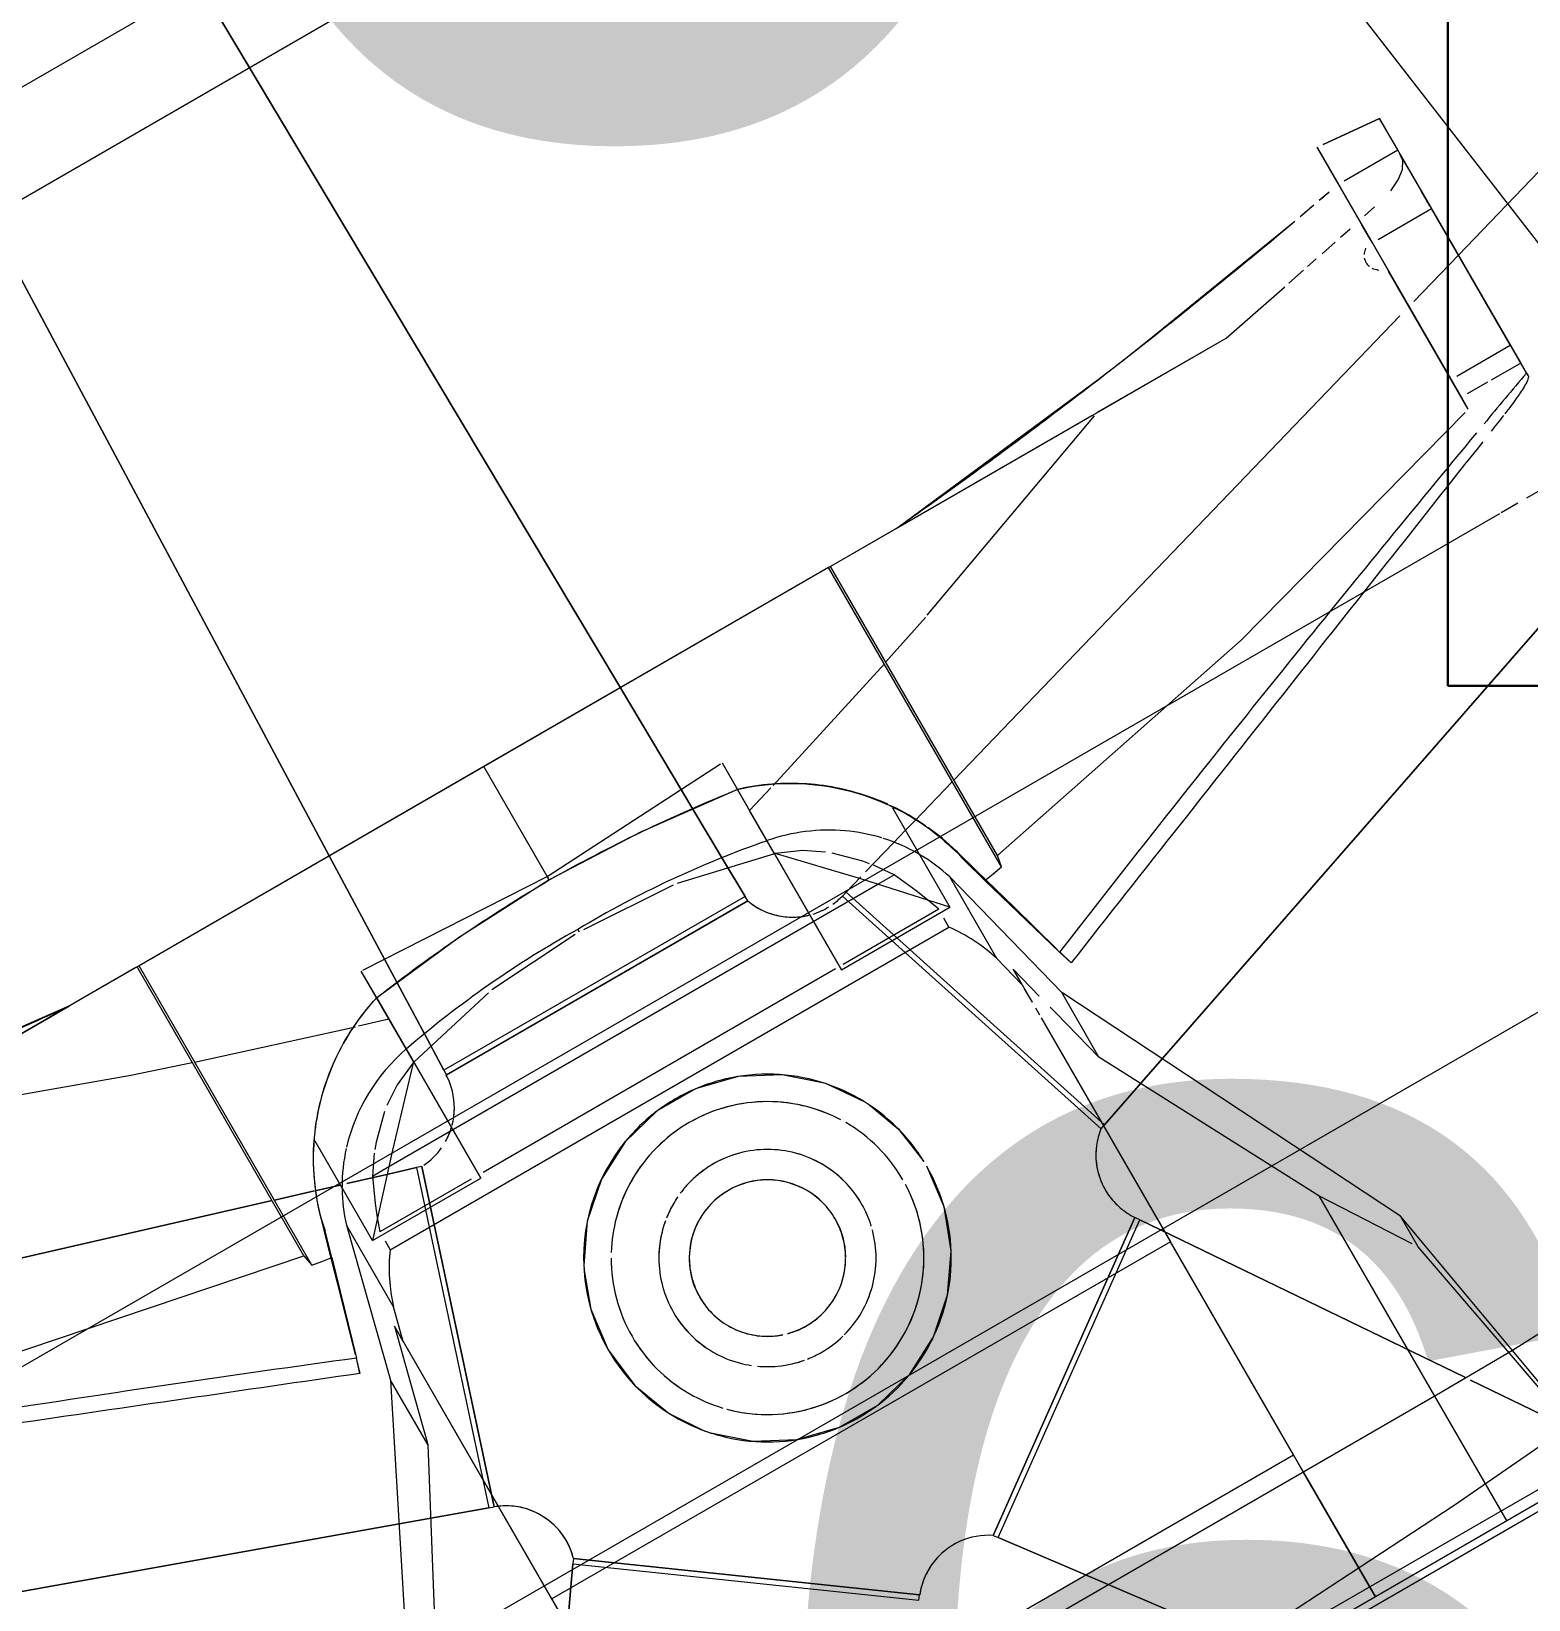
# Model space of a CAD drawing. Header units: inches. Extents: x 6664 to 8129, y 209 to 1287.
# Drawn here: x 7393.87 to 7404.64, y 532.66 to 543.94 of the extents above; entities that cross this region are included whole.
import ezdxf

# ---------------------------------------------------------------- set-up
doc = ezdxf.new("R2010")
doc.units = ezdxf.units.IN
doc.header["$MEASUREMENT"] = 0
doc.layers.add('A-ANNO-NOTE', color=131, linetype='Continuous', lineweight=30)
doc.layers.add('I-FURN', color=30, linetype='Continuous', lineweight=9)
doc.styles.add('Swis721 Lt BT', font='swissl.ttf', dxfattribs={"height": 9})

# ---------------------------------------------------------------- blocks, each defined once
blk = doc.blocks.new('Desk-Worksurface-Teknion-WWWTW3060-R2011 - 30_ x 60_-V87-11th FLOOR POWER _ SIGNAL')
at = {"layer": 'I-FURN'}
blk.add_arc((-33.53, 44.312), 30.551, 270.5953, 329.4055, dxfattribs=at)
blk = doc.blocks.new('Allsteel Seating Acuity Work-Conference Chair1 - Fully Adj_ Arms_ Mesh Back-V142-11th FLOOR POWER _ SIGNAL')
at = {"layer": 'I-FURN', "lineweight": 13}
for p, q in [((-8.092, 4.295), (8.092, 4.295)), ((-7.009, 4.35), (7.009, 4.35)), ((-4.488, 4.304), (-4.093, 2.015)), ((-4.473, 4.304), (-4.274, 3.239)), ((-3.659, 3.258), (-3.659, 4.296)), ((-2.568, 4.296), (-2.568, 3.258)), ((-2.568, 3.258), (-2.568, 4.296)), ((-1.727, 4.296), (-0.949, 3.258)), ((-0.949, 3.258), (-1.727, 4.296)), ((-8.421, 4.213), (8.421, 4.213)), ((-4.44, 4.028), (-3.94, 3.29)), ((-3.94, 3.29), (-4.44, 4.028)), ((-4.274, 3.239), (-4.093, 2.27)), ((-3.914, 3.25), (-2.456, 1.1)), ((-2.456, 1.1), (-3.914, 3.25)), ((-3.659, 1.595), (-3.659, 3.258)), ((-2.568, 3.258), (-2.568, 3.117)), ((-2.568, -0.511), (-2.568, 3.258)), ((-0.949, 3.258), (-0.432, 2.57)), ((-0.432, 2.57), (-0.949, 3.258)), ((3.752, 3.256), (2.311, 1.205)), ((2.311, 1.205), (3.752, 3.256)), ((2.568, 3.258), (2.568, -0.916)), ((-2.568, 3.117), (-2.568, 1.348)), ((2.568, 3.117), (-2.568, 3.117)), ((2.568, 1.348), (2.568, 3.117)), ((0.287, 2.675), (0.264, 2.645)), ((0.264, 2.645), (2.289, 1.174)), ((0.264, 2.645), (2.289, 1.174)), ((2.289, 1.174), (0.264, 2.645)), ((0.264, 2.645), (2.289, 1.174)), ((2.311, 1.205), (0.287, 2.675)), ((-0.432, 2.57), (-2.456, 1.1)), ((-2.434, 1.068), (-0.409, 2.539)), ((-2.434, 1.068), (-0.409, 2.539)), ((-0.409, 2.539), (-2.434, 1.068)), ((-2.434, 1.068), (-0.409, 2.539)), ((-0.409, 2.539), (-0.432, 2.57)), ((-4.093, 2.27), (-4.093, 2.015)), ((-4.067, 2.23), (-3.659, 1.595)), ((-4.093, 2.015), (-2.787, -0.595)), ((2.787, -0.595), (4.093, 2.015)), ((-2.568, -0.511), (-2.568, 1.348)), ((-2.568, 1.348), (2.568, 1.348)), ((2.568, 1.348), (2.568, -0.754)), ((7.386, 1.238), (-7.117, 1.238)), ((2.289, 1.174), (2.311, 1.205)), ((-2.456, 1.1), (-2.434, 1.068)), ((2.597, 0.567), (1.824, -1.814)), ((2.597, 0.567), (1.824, -1.814)), ((1.824, -1.814), (2.597, 0.567)), ((2.597, 0.567), (1.824, -1.814)), ((2.633, 0.554), (2.597, 0.567)), ((1.86, -1.825), (2.633, 0.554)), ((3.25, 0.331), (2.633, 0.554)), ((2.633, 0.554), (3.25, 0.331)), ((-3.174, 0.179), (-2.578, 0.383)), ((-2.578, 0.383), (-3.174, 0.179)), ((-2.542, 0.395), (-2.578, 0.383)), ((-2.578, 0.383), (-1.805, -1.996)), ((-1.768, -1.985), (-2.542, 0.395)), ((-1.768, -1.985), (-2.542, 0.395)), ((-2.542, 0.395), (-1.768, -1.985)), ((-1.768, -1.985), (-2.542, 0.395)), ((7.432, -1.18), (3.25, 0.331)), ((3.25, 0.331), (7.432, -1.18)), ((-7.391, -1.263), (-3.174, 0.179)), ((-3.174, 0.179), (-7.391, -1.263)), ((-2.787, -0.06), (-2.787, -0.595)), ((-2.787, -0.06), (-2.678, -0.487)), ((2.678, -0.487), (2.787, -0.06)), ((2.787, -0.06), (2.787, -0.595)), ((-2.678, -0.487), (-2.662, -0.547)), ((-2.568, -0.595), (-2.568, -0.537)), ((-2.568, -0.595), (-2.568, -0.537)), ((2.568, -0.916), (2.678, -0.487)), ((-2.787, -0.595), (-2.505, -1.718)), ((-2.635, -0.654), (-2.568, -0.916)), ((-2.568, -0.754), (-2.568, -0.643)), ((-2.568, -0.916), (-2.568, -0.643)), ((2.505, -1.718), (2.787, -0.595)), ((-2.953, -0.747), (-2.922, -0.855)), ((-2.953, -0.747), (-2.92, -0.855)), ((2.953, -0.747), (2.92, -0.855)), ((2.922, -0.855), (2.953, -0.747)), ((-2.92, -0.855), (-2.712, -1.569)), ((-2.505, -1.04), (-2.568, -0.79)), ((-2.568, -0.79), (-2.568, -0.916)), ((2.568, -0.79), (2.505, -1.04)), ((2.568, -0.79), (2.568, -0.916)), ((2.712, -1.569), (2.92, -0.855)), ((-2.505, -1.04), (-2.505, -1.718)), ((2.505, -1.04), (2.505, -1.718)), ((2.32, -1.409), (-2.32, -1.409)), ((-2.32, -1.409), (-2.32, -1.482)), ((2.32, -1.482), (2.32, -1.409)), ((-2.72, -1.57), (-2.694, -1.661)), ((-2.658, -1.76), (-2.712, -1.569)), ((-2.398, -2.354), (-2.398, -1.529)), ((-1.498, -1.529), (-2.398, -1.529)), ((-2.32, -1.556), (-2.284, -1.656)), ((-2.32, -1.556), (-1.527, -1.556)), ((-1.498, -2.496), (-1.498, -1.529)), ((-1.498, -1.529), (-1.498, -3.026)), ((-1.464, -1.556), (1.464, -1.556)), ((1.498, -3.026), (1.498, -1.529)), ((1.498, -1.529), (1.498, -2.496)), ((2.398, -1.529), (1.498, -1.529)), ((1.561, -1.556), (2.32, -1.556)), ((2.284, -1.656), (2.32, -1.556)), ((2.398, -1.529), (2.398, -2.354)), ((2.712, -1.569), (2.658, -1.76)), ((2.694, -1.661), (2.72, -1.57)), ((-2.863, -1.595), (-2.879, -1.68)), ((-2.879, -1.68), (-2.879, -4.08)), ((-2.863, -1.595), (-2.863, -4.08)), ((-2.694, -1.661), (-2.638, -1.857)), ((2.247, -1.751), (2.284, -1.656)), ((2.638, -1.857), (2.694, -1.661)), ((2.879, -1.68), (2.863, -1.595)), ((2.863, -1.595), (2.863, -4.08)), ((2.879, -1.68), (2.879, -4.08)), ((-2.638, -1.857), (-2.658, -1.76)), ((2.166, -1.931), (2.247, -1.751)), ((2.638, -1.857), (2.658, -1.76)), ((1.824, -1.814), (1.86, -1.825)), ((2.069, -1.889), (1.86, -1.825)), ((1.86, -1.825), (2.069, -1.889)), ((2.352, -1.976), (2.069, -1.889)), ((2.069, -1.889), (2.352, -1.976)), ((-7.464, -2.004), (-8.134, -2.004)), ((-7.251, -2.004), (-7.388, -2.004)), ((7.435, -2.004), (-7.238, -2.004)), ((-2.166, -1.931), (-2.072, -2.066)), ((-2.03, -1.931), (-2.166, -1.931)), ((2.03, -1.931), (-2.03, -1.931)), ((-1.952, -2.038), (-1.805, -1.996)), ((-1.805, -1.996), (-1.952, -2.038)), ((-1.805, -1.996), (-1.768, -1.985)), ((2.166, -1.931), (2.03, -1.931)), ((2.072, -2.066), (2.166, -1.931)), ((2.566, -2.042), (2.398, -1.991)), ((2.398, -1.991), (2.566, -2.042)), ((-2.398, -2.167), (-2.277, -2.132)), ((-2.277, -2.132), (-2.398, -2.167)), ((-2.277, -2.132), (-2, -2.052)), ((-2, -2.052), (-2.277, -2.132)), ((2.863, -2.134), (2.581, -2.047)), ((2.581, -2.047), (2.863, -2.134)), ((7.009, -3.411), (2.879, -2.139)), ((2.879, -2.139), (7.009, -3.411)), ((-2.863, -2.302), (-2.492, -2.194)), ((-2.492, -2.194), (-2.863, -2.302)), ((-2.492, -2.194), (-2.398, -2.167)), ((-2.398, -2.167), (-2.492, -2.194)), ((-7.326, -3.593), (-2.879, -2.306)), ((-2.879, -2.306), (-7.326, -3.593)), ((1.341, -2.295), (-1.161, -2.295)), ((-1.161, -2.295), (-1.161, -2.333)), ((1.341, -2.295), (-1.161, -2.295)), ((-1.161, -2.295), (1.343, -2.295)), ((1.341, -2.295), (-1.161, -2.295)), ((-1.161, -2.333), (1.34, -2.333)), ((-1.156, -2.648), (-1.161, -2.333)), ((-1.161, -2.333), (-1.156, -2.648)), ((1.331, -2.624), (1.34, -2.333)), ((1.34, -2.333), (1.331, -2.624)), ((1.34, -2.333), (1.341, -2.295)), ((1.683, -2.411), (1.822, -2.319)), ((1.504, -2.49), (1.683, -2.411)), ((-1.498, -2.492), (-0.784, -2.656)), ((-1.498, -2.496), (-1.498, -2.851)), ((0.784, -2.656), (1.498, -2.492)), ((1.498, -2.496), (1.498, -2.851)), ((-1.15, -3.064), (-1.156, -2.648)), ((-1.156, -2.648), (-1.15, -3.064)), ((-0.753, -2.661), (-0.034, -2.705)), ((0, -2.705), (0, -2.73)), ((0.034, -2.705), (0.753, -2.661)), ((1.317, -3.046), (1.331, -2.624)), ((1.331, -2.624), (1.317, -3.046)), ((-7.91, -2.758), (-7.91, -2.923)), ((-7.909, -2.782), (-7.909, -2.763)), ((-7.909, -2.865), (-7.909, -2.782)), ((-7.909, -2.782), (-7.909, -3.802)), ((-7.417, -2.766), (-7.417, -3.802)), ((-7.417, -2.766), (-7.417, -2.865)), ((-7.91, -2.923), (-7.91, -4.589)), ((-7.909, -3.014), (-7.909, -2.865)), ((-7.909, -2.865), (-7.663, -2.865)), ((-7.633, -2.865), (-7.464, -2.865)), ((-7.417, -2.865), (-7.417, -3.014)), ((-1.734, -2.922), (-2.865, -3.28)), ((-1.498, -2.851), (-1.712, -2.916)), ((-1.498, -3.248), (-1.498, -2.851)), ((1.498, -2.851), (1.498, -3.248)), ((1.712, -2.916), (1.498, -2.851)), ((2.865, -3.28), (1.734, -2.922)), ((-7.464, -3.014), (-7.909, -3.014)), ((-7.909, -3.014), (-7.909, -4.146)), ((-7.417, -3.014), (-7.417, -4.146)), ((-1.498, -3.026), (-0.752, -3.107)), ((-1.498, -3.248), (-1.498, -3.026)), ((0.752, -3.107), (1.498, -3.026)), ((1.498, -3.026), (1.498, -3.248)), ((-1.134, -4.08), (-1.15, -3.064)), ((-1.15, -3.064), (-1.134, -4.08)), ((-0.751, -3.107), (0, -3.139)), ((0, -3.139), (0.751, -3.107)), ((0, -3.139), (0, -3.169)), ((0, -3.139), (0, -4.08)), ((1.283, -4.08), (1.317, -3.046)), ((1.317, -3.046), (1.283, -4.08)), ((0, -3.169), (-1.485, -3.247)), ((1.485, -3.247), (0, -3.169)), ((-7.767, -8.532), (-8.475, -3.356)), ((-2.881, -3.286), (-3.287, -3.422)), ((-3.307, -3.429), (-5.064, -4.069)), ((-7.909, -3.761), (-7.464, -3.633)), ((-7.464, -3.633), (-7.909, -3.761)), ((-9.561, -4.239), (-7.909, -3.761)), ((-7.909, -3.761), (-9.561, -4.239)), ((-7.909, -3.802), (-7.909, -3.794)), ((-7.909, -3.794), (-7.909, -4.11)), ((-7.909, -3.868), (-7.909, -3.802)), ((-7.417, -4.11), (-7.417, -3.794)), ((-7.417, -3.794), (-7.417, -3.912)), ((-7.909, -4.11), (-7.909, -3.868)), ((-7.909, -3.868), (-7.909, -4.11)), ((-7.909, -4.146), (-7.464, -4.146)), ((-7.909, -4.894), (-7.909, -4.146)), ((-7.909, -4.296), (-7.909, -4.171)), ((-7.909, -4.171), (-7.909, -4.296)), ((-7.909, -4.171), (-7.909, -4.223)), ((-7.417, -4.146), (-7.417, -4.942)), ((-7.417, -4.296), (-7.417, -4.171)), ((-6.164, -4.08), (-6.714, -4.188)), ((-5.092, -4.08), (-6.164, -4.08)), ((-3.441, -4.08), (-6.164, -4.08)), ((-5.218, -4.279), (-3.441, -4.08)), ((-5.046, -4.08), (-2.879, -4.08)), ((-3.441, -4.08), (-2.879, -4.08)), ((-2.879, -4.08), (-2.863, -4.08)), ((-2.863, -4.08), (0, -4.08)), ((-2.863, -4.08), (2.863, -4.08)), ((-1.03, -10.822), (-1.134, -4.08)), ((-1.134, -4.08), (-1.03, -10.822)), ((0, -4.08), (2.863, -4.08)), ((1.015, -12.298), (1.283, -4.08)), ((1.283, -4.08), (1.015, -12.298)), ((2.863, -4.08), (2.879, -4.08)), ((2.879, -4.08), (3.441, -4.08)), ((2.89, -4.08), (5.046, -4.08)), ((3.441, -4.08), (5.218, -4.279)), ((6.164, -4.08), (3.441, -4.08)), ((-7.417, -4.178), (-7.417, -4.296)), ((-7.065, -4.26), (-7.187, -4.285)), ((-6.928, -4.232), (-7.01, -4.248)), ((-6.751, -4.196), (-6.891, -4.224)), ((-7.909, -4.288), (-7.909, -4.608)), ((-7.465, -4.343), (-7.56, -4.363)), ((-7.417, -4.288), (-7.417, -4.634)), ((-7.24, -4.296), (-7.33, -4.314)), ((-7.011, -4.559), (-5.66, -4.341)), ((-7.909, -4.608), (-7.909, -4.634)), ((-7.332, -4.618), (-7.239, -4.601)), ((-7.189, -4.591), (-7.062, -4.569)), ((-7.909, -4.634), (-7.909, -4.894)), ((-7.464, -4.634), (-7.909, -4.634)), ((-7.417, -4.942), (-7.417, -4.634)), ((-7.464, -4.937), (-7.909, -4.894)), ((-7.909, -4.894), (-7.464, -4.937)), ((7.009, -9.277), (-7.009, -9.277)), ((7.009, -9.973), (-7.009, -9.973))]:
    blk.add_line(p, q, dxfattribs=at)
at = {"layer": 'I-FURN'}
for p, q in [((-3.676, 3.258), (-4.309, 3.253)), ((3.676, 3.258), (-3.676, 3.258))]:
    blk.add_line(p, q, dxfattribs=at)
at = {"layer": 'I-FURN', "flags": 128}
for points in [[(-4.426, 3.926), (-3.387, 4.009), (-0.166, 4.194)], [(-4.309, 3.253), (-6.551, 3.165), (-7.14, 3.122)]]:
    blk.add_lwpolyline(points, dxfattribs=at)
at = {"layer": 'I-FURN', "lineweight": 13, "flags": 128}
for points in [[(-3.659, 1.595), (-3.226, 0.776), (-2.787, -0.06)], [(2.787, -0.06), (3.226, 0.776), (3.659, 1.595)], [(0.99, 0.877), (0.751, 1.088), (0.469, 1.236), (0.159, 1.313), (-0.159, 1.313), (-0.469, 1.236), (-0.751, 1.088), (-0.99, 0.877), (-1.171, 0.615), (-1.284, 0.316), (-1.322, 0)], [(1.322, 0), (1.284, 0.316), (1.171, 0.615), (1.014, 0.848)], [(-1.322, -0.038), (-1.284, -0.316), (-1.181, -0.596)], [(1.181, -0.596), (1.284, -0.316), (1.322, 0)], [(-1.171, -0.615), (-0.99, -0.877), (-0.751, -1.088), (-0.469, -1.236), (-0.159, -1.313), (0.159, -1.313), (0.469, -1.236), (0.751, -1.088)], [(0.751, -1.088), (0.99, -0.877), (1.171, -0.615)], [(-2.915, -0.88), (-2.796, -1.301), (-2.72, -1.57)], [(2.72, -1.57), (2.796, -1.301), (2.915, -0.88)], [(-2.712, -1.569), (-2.788, -1.581), (-2.863, -1.595)], [(-2.398, -1.529), (-1.949, -2.02), (-1.498, -2.496)], [(1.498, -2.496), (1.949, -2.02), (2.398, -1.529)], [(2.863, -1.595), (2.788, -1.581), (2.712, -1.569)], [(-2.879, -1.68), (-5.171, -2.144), (-7.386, -2.756)], [(-2.284, -1.656), (-2.247, -1.751), (-2.166, -1.931)], [(7.417, -2.766), (5.171, -2.144), (2.879, -1.68)], [(-2.054, -2.088), (-2.02, -2.128), (-1.858, -2.289)], [(1.858, -2.289), (2.02, -2.128), (2.054, -2.088)], [(-1.822, -2.319), (-1.683, -2.411), (-1.504, -2.49)], [(5.064, -4.069), (3.307, -3.429), (2.881, -3.286)], [(-5.66, -4.341), (-5.436, -4.309), (-5.218, -4.279)], [(-7.718, -4.404), (-7.805, -4.445), (-7.868, -4.495), (-7.903, -4.55), (-7.909, -4.608)]]:
    blk.add_lwpolyline(points, dxfattribs=at)
at = {"layer": 'I-FURN', "lineweight": 13}
for centre, radius, start, end in [((0, -10.353), 19.721, 61.763, 118.237), ((-0.13, 2.954), 0.5, 278.9385, 321.8921), ((-0.13, 2.954), 0.5, 307.5742, 321.8921), ((-0.13, 2.954), 0.5, 235.985, 264.6207), ((-0.13, 2.954), 0.5, 235.985, 264.6207), ((-0.13, 2.954), 0.5, 278.9385, 293.2564), ((-0.13, 2.954), 0.5, 293.2564, 307.5742), ((-0.13, 2.954), 0.5, 264.6207, 278.9385), ((-0.13, 2.954), 0.5, 264.6207, 278.9385), ((0, 0), 1.322, 90, 120), ((0, 0), 1.322, 75, 90), ((0, 0), 1.322, 45, 75), ((0, 0), 1.322, 120, 135), ((2.769, 1.036), 0.5, 163.985, 249.8921), ((2.769, 1.036), 0.5, 163.985, 192.6207), ((-2.849, 0.789), 0.5, 19.5742, 33.8921), ((-2.849, 0.789), 0.5, 19.5742, 33.8921), ((0, 0), 1.125, 45, 178.0636), ((0, 0), 1.125, 105, 135), ((0, 0), 1.125, 90, 105), ((0, 0), 1.125, 75, 90), ((0, 0), 1.125, 60, 75), ((-2.849, 0.789), 0.5, 350.9385, 19.5742), ((-2.849, 0.789), 0.5, 5.2564, 19.5742), ((0, 0), 1.322, 135, 150), ((0, 0), 1.125, 45, 60), ((0, 0), 1.322, 30, 45), ((2.769, 1.036), 0.5, 192.6207, 221.2564), ((-2.849, 0.789), 0.5, 322.3029, 5.2564), ((0, 0), 1.125, 135, 150), ((-2.849, 0.789), 0.5, 322.3029, 350.9385), ((0, 0), 0.781, 105, 135), ((0, 0), 0.781, 105, 120), ((0, 0), 0.781, 90, 103.9395), ((0, 0), 0.781, 90, 103.9395), ((0, 0), 0.781, 81.6, 90), ((0, 0), 0.781, 81.6, 90), ((0, 0), 0.781, 54.6582, 79.9198), ((0, 0), 0.781, 75, 79.9198), ((0, 0), 0.781, 60, 75), ((0, 0), 1.125, 30, 43.4326), ((0, 0), 1.125, 30, 43.4326), ((2.769, 1.036), 0.5, 221.2564, 235.5742), ((0, 0), 1.322, 150, 180), ((0, 0), 0.781, 120, 150), ((0, 0), 0.781, 54.6582, 60), ((0, 0), 0.781, 45, 51.6), ((0, 0), 0.781, 45, 51.6), ((0, 0), 1.322, 0, 30), ((2.769, 1.036), 0.5, 235.5742, 249.8921), ((-2.849, 0.789), 0.5, 307.985, 322.3029), ((-2.849, 0.789), 0.5, 307.985, 322.3029), ((0, 0), 1.125, 150, 165), ((0, 0), 0.781, 135, 165), ((0, 0), 0.562, 75, 150), ((0, 0), 0.562, 105, 150), ((0, 0), 0.562, 90, 105), ((0, 0), 0.563, 75, 90), ((0, 0), 0.563, 60, 71.4118), ((0, 0), 0.562, 30, 71.4118), ((0, 0), 0.563, 45, 60), ((0, 0), 0.781, 30, 45), ((0, 0), 0.781, 30, 45), ((0, 0), 1.125, 15, 30), ((0, 0), 1.125, 0, 30), ((0, 0), 0.781, 150, 165), ((0, 0), 0.563, 30, 45), ((0, 0), 0.781, 360, 30), ((0, 0), 0.781, 15, 30), ((0, 0), 1.125, 165, 178.0636), ((0, 0), 0.563, 150.476, 180), ((0, 0), 0.562, 150.476, 165), ((0, 0), 0.563, 15, 30), ((0, 0), 0.563, 360, 30), ((0, 0), 1.125, 360, 15), ((0, 0), 0.781, 167.0323, 180), ((0, 0), 0.781, 167.0323, 180), ((0, 0), 0.562, 165, 180), ((0, 0), 0.563, 0, 15), ((0, 0), 0.781, 0, 15), ((0, 0), 1.125, 180, 210), ((0, 0), 1.125, 180, 195), ((0, 0), 0.781, 180, 195), ((0, 0), 0.781, 180, 225), ((0, 0), 0.563, 180, 195), ((0, 0), 0.563, 180, 195), ((0, 0), 0.563, 315, 360), ((0, 0), 0.562, 345, 360), ((0, 0), 0.781, 345, 360), ((0, 0), 0.781, 345, 360), ((0, 0), 1.125, 330, 360), ((0, 0), 1.125, 345, 360), ((0, 0), 1.322, 181.6343, 195), ((0, 0), 1.322, 330, 360), ((0, 0), 0.781, 195, 210), ((0, 0), 0.563, 195, 210), ((0, 0), 0.562, 195, 255), ((0, 0), 0.562, 330, 345), ((0, 0), 0.781, 330, 345), ((0, 0), 0.781, 330, 345), ((0, 0), 1.125, 195, 210), ((0, 0), 0.563, 210, 240), ((0, 0), 0.562, 300, 330), ((0, 0), 1.125, 330, 345), ((0, 0), 1.322, 195, 225), ((0, 0), 0.781, 210, 225), ((0, 0), 0.563, 300, 315), ((0, 0), 0.781, 309.891, 330), ((0, 0), 0.781, 315, 330), ((0, 0), 0.781, 225, 255), ((0, 0), 0.781, 225, 255), ((0, 0), 0.563, 240, 255), ((0, 0), 0.562, 255, 300), ((0, 0), 0.562, 255, 285), ((0, 0), 0.562, 285, 300), ((0, 0), 0.781, 309.891, 315), ((0, 0), 1.125, 212.0739, 315), ((0, 0), 1.125, 212.0739, 225), ((0, 0), 0.781, 295.7725, 300), ((0, 0), 0.781, 295.7725, 300), ((0, 0), 1.322, 285.0381, 330), ((0, 0), 0.781, 300, 308.4), ((0, 0), 0.781, 300, 308.4), ((0, 0), 1.125, 315, 327.9261), ((0, 0), 1.125, 315, 327.9261), ((0, 0), 0.781, 255, 270), ((0, 0), 0.781, 255, 283.253), ((0, 0), 0.781, 270, 285), ((0, 0), 0.781, 283.253, 285), ((0, 0), 0.781, 285, 293.4), ((0, 0), 0.781, 285, 293.4), ((0, 0), 1.125, 225, 255), ((0, 0), 1.125, 300, 315), ((0, 0), 1.322, 225, 255), ((0, 0), 1.125, 285, 300), ((0, 0), 1.125, 255, 285), ((0, 0), 1.322, 255, 270), ((0, 0), 1.322, 270, 285), ((1.842, -2.313), 0.5, 120.7012, 133.6456), ((1.842, -2.313), 0.5, 120.7012, 133.6456), ((1.842, -2.313), 0.5, 94.1003, 114.6745), ((1.842, -2.313), 0.5, 94.1003, 114.6745), ((-1.632, -2.468), 0.502, 95.4699, 105.6955), ((-1.632, -2.468), 0.502, 95.4699, 105.6955), ((-1.632, -2.468), 0.502, 77.1909, 91.4432), ((-1.632, -2.468), 0.502, 77.1909, 91.4432), ((-1.632, -2.468), 0.502, 20.1816, 74.3656), ((-1.632, -2.468), 0.502, 62.9385, 74.3656), ((-1.632, -2.468), 0.502, 48.6862, 62.9385), ((1.842, -2.313), 0.5, 135, 163.5975), ((1.842, -2.313), 0.5, 135, 149.2988), ((-1.632, -2.468), 0.502, 34.4339, 48.6862), ((1.842, -2.313), 0.5, 149.2988, 177.8963), ((-1.632, -2.468), 0.502, 20.1816, 34.4339), ((1.842, -2.313), 0.5, 163.5975, 177.8963), ((-0.997, -1.397), 1.705, 215.721, 232.0168), ((0.997, -1.397), 1.705, 307.9773, 324.272), ((-0.997, -1.397), 1.705, 232.0168, 235.99), ((-0.997, -1.397), 1.705, 235.99, 252.9198), ((0.997, -1.397), 1.705, 287.0802, 304.0092), ((0.997, -1.397), 1.705, 304.0092, 307.9773)]:
    blk.add_arc(centre, radius, start, end, dxfattribs=at)
for centre, major_axis, start_param, end_param in [((-1.243, -0.682), (1.316, 0), 3.428696, 3.753791), ((1.243, -0.682), (1.316, 0), 5.670987, 5.996082), ((-1.243, -1.36), (1.316, 0), 3.428696, 3.639303), ((1.243, -1.36), (1.316, 0), 5.785475, 5.996082), ((-1.243, -1.36), (1.316, 0), 3.646478, 3.864261), ((1.243, -1.36), (1.316, 0), 5.560517, 5.7783), ((-1.243, -1.36), (1.316, 0), 3.872672, 4.082043), ((1.243, -1.36), (1.316, 0), 4.90717, 5.552106), ((-1.243, -1.36), (1.316, 0), 4.082043, 4.299826), ((-1.243, -1.36), (1.316, 0), 4.299826, 4.517608), ((-0.115, 4.138), (7.145, 0), 4.517608, 4.728485), ((0.115, 4.138), (7.145, 0), 4.696292, 4.90717)]:
    blk.add_ellipse(centre, major_axis=major_axis, ratio=0.961262, start_param=start_param, end_param=end_param, dxfattribs=at)
for points, knots in [([(-7.389, -2.511), (-6.7, -2.238), (-5.234, -1.656), (-3.743, -1.062), (-2.953, -0.747)], [0.0489408, 0.0489408, 0.0489408, 0.0489408, 0.5, 1, 1, 1, 1]), ([(2.953, -0.747), (3.743, -1.062), (5.252, -1.663), (6.734, -2.251), (7.439, -2.531)], [0, 0, 0, 0, 0.5, 0.9620892, 0.9620892, 0.9620892, 0.9620892]), ([(-7.383, -2.589), (-6.718, -2.343), (-5.22, -1.776), (-3.74, -1.189), (-2.92, -0.855)], [-0.8959506, -0.8959506, -0.8959506, -0.8959506, -0.5, 0, 0, 0, 0]), ([(2.92, -0.855), (3.74, -1.189), (5.237, -1.783), (6.752, -2.356), (7.435, -2.608)], [-1, -1, -1, -1, -0.5, -0.0937987, -0.0937987, -0.0937987, -0.0937987]), ([(-1.498, -3.026), (-1.614, -2.99), (-1.834, -2.897), (-2.179, -2.652), (-2.43, -2.348), (-2.587, -2.022), (-2.639, -1.85), (-2.658, -1.76)], [0, 0, 0, 0, 0.2, 0.4, 0.7, 0.85, 1, 1, 1, 1]), ([(2.658, -1.76), (2.632, -1.88), (2.558, -2.108), (2.343, -2.474), (2.061, -2.749), (1.752, -2.933), (1.585, -2.999), (1.498, -3.026)], [0, 0, 0, 0, 0.2, 0.4, 0.7, 0.85, 1, 1, 1, 1]), ([(2.398, -2.368), (2.452, -2.29), (2.5, -2.208), (2.54, -2.122), (2.54, -2.121)], [0, 0, 0, 0, 0.5, 0.5049303, 0.5049303, 0.5049303, 0.5049303]), ([(-7.909, -2.763), (-7.912, -2.758), (-7.908, -2.747), (-7.874, -2.721), (-7.83, -2.697), (-7.793, -2.678), (-7.735, -2.65), (-7.677, -2.626), (-7.627, -2.606)], [0, 0, 0, 0, 0.2, 0.4, 0.55, 0.625, 0.7, 0.9726423, 0.9726423, 0.9726423, 0.9726423]), ([(-7.359, -3.952), (-7.356, -3.954), (-7.352, -3.958), (-7.343, -3.967), (-7.333, -3.977), (-7.327, -3.985), (-7.324, -3.989)], [0.2, 0.2, 0.2, 0.2, 0.225, 0.25, 0.3, 0.3373033, 0.3373033, 0.3373033, 0.3373033]), ([(-7.314, -4.008), (-7.313, -4.011), (-7.311, -4.017), (-7.309, -4.029), (-7.308, -4.045), (-7.309, -4.061), (-7.311, -4.073), (-7.313, -4.078), (-7.313, -4.081)], [0.4, 0.4, 0.4, 0.4, 0.425, 0.45, 0.5, 0.55, 0.575, 0.6, 0.6, 0.6, 0.6]), ([(-7.325, -4.102), (-7.327, -4.105), (-7.333, -4.113), (-7.343, -4.123), (-7.352, -4.132), (-7.356, -4.136), (-7.358, -4.138)], [0.667114, 0.667114, 0.667114, 0.667114, 0.7, 0.75, 0.775, 0.8, 0.8, 0.8, 0.8]), ([(-7.012, -4.559), (-6.714, -4.506), (-5.979, -4.383), (-4.79, -4.217), (-3.892, -4.121), (-3.441, -4.08)], [0.104305, 0.104305, 0.104305, 0.104305, 0.3333333, 0.6666667, 1, 1, 1, 1])]:
    blk.add_open_spline(points, degree=3, knots=knots, dxfattribs=at)
for points in [[(-2.638, -1.857), (-2.614, -1.943), (-2.584, -2.025), (-2.548, -2.105)], [(2.548, -2.104), (2.584, -2.025), (2.614, -1.943), (2.638, -1.857)], [(-2.539, -2.123), (-2.499, -2.208), (-2.452, -2.29), (-2.398, -2.368)], [(-7.612, -2.6), (-7.569, -2.582), (-7.525, -2.565), (-7.481, -2.547)], [(-7.909, -2.782), (-7.76, -2.727), (-7.611, -2.673), (-7.462, -2.618)], [(0, -3.139), (-0.252, -3.136), (-0.753, -3.115), (-1.251, -3.061), (-1.498, -3.026)], [(1.498, -3.026), (1.251, -3.061), (0.753, -3.115), (0.252, -3.136), (0, -3.139)], [(3.441, -4.08), (3.892, -4.121), (4.79, -4.217), (6.117, -4.402), (6.987, -4.552), (7.417, -4.634)], [(-7.332, -4.618), (-7.301, -4.612), (-7.27, -4.606), (-7.239, -4.601)], [(-7.189, -4.592), (-7.148, -4.584), (-7.106, -4.576), (-7.063, -4.569)]]:
    blk.add_open_spline(points, degree=3, dxfattribs=at)

msp = doc.modelspace()

# ---------------------------------------------------------------- linework, layer by layer
at = {"layer": 'A-ANNO-NOTE'}
for p, q in [((7404.059, 557.235), (7404.059, 539.235)), ((7404.059, 539.235), (7422.059, 539.235))]:
    msp.add_line(p, q, dxfattribs=at)

# ---------------------------------------------------------------- block references
at = {"layer": 'I-FURN'}
for name, p, rotation in [('Desk-Worksurface-Teknion-WWWTW3060-R2011 - 30_ x 60_-V87-11th FLOOR POWER _ SIGNAL', (7369.684, 572.002), 179.9999970424413), ('Allsteel Seating Acuity Work-Conference Chair1 - Fully Adj_ Arms_ Mesh Back-V142-11th FLOOR POWER _ SIGNAL', (7399.167, 535.12), 210.0001125612781)]:
    msp.add_blockref(name, p, dxfattribs=dict(at, rotation=rotation))

# ---------------------------------------------------------------- texts
at = {"layer": 'A-ANNO-NOTE', "lineweight": 9, "char_height": 9, "width": 20.604, "attachment_point": 1, "style": 'Swis721 Lt BT'}
for insert in [(7387.598, 552.242), (7398.774, 536.275)]:
    msp.add_mtext('60"', dxfattribs=dict(at, insert=insert))

doc.saveas('drawing.dxf')
